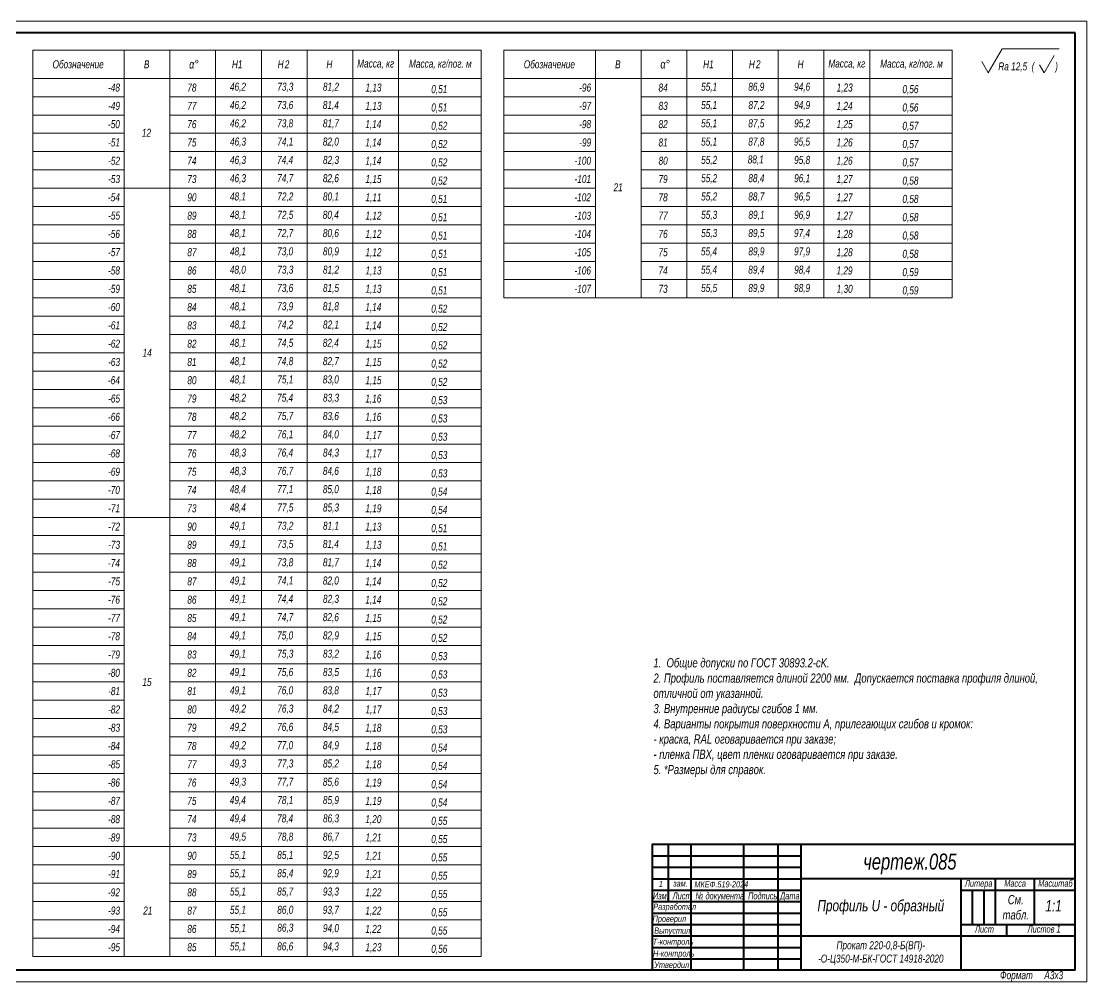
# Model space of a CAD drawing. Header units: millimetres. Extents: x 16758 to 18224, y 1742 to 2162.
# Drawn here: x 17182.5 to 17648.5, y 1741.6 to 2161.6 of the extents above; entities that cross this region are included whole.
import ezdxf

# ---------------------------------------------------------------- set-up
doc = ezdxf.new("R2010")
doc.units = ezdxf.units.MM
for name, color, linetype, lineweight in [('Layer_02', 5, 'Continuous', 13), ('Layer_03', 1, 'Continuous', 15), ('Layer_06', 5, 'Continuous', 13), ('Layer_09', 7, 'Continuous', 35), ('Layer_10', 6, 'Continuous', 13), ('Layer_11', 7, 'Continuous', 40), ('Layer_12', 5, 'Continuous', 18), ('Layer_13', 7, 'Continuous', 18)]:
    doc.layers.add(name, color=color, linetype=linetype, lineweight=lineweight)
doc.layers.add('Layer_04', color=6, linetype='Continuous')
doc.styles.add('Style_01', font='ARIALNI.TTF', dxfattribs={"width": 0.9, "height": 3.5})
doc.styles.add('Style_02', font='arial.ttf')

msp = doc.modelspace()

# ---------------------------------------------------------------- linework, layer by layer
at = {"layer": 'Layer_04', "lineweight": 13}
for p, q in [((17589.73, 2149), (17589.73, 2048.65)), ((17589.73, 2061), (17589.73, 2040.65))]:
    msp.add_line(p, q, dxfattribs=at)
at = {"layer": 'Layer_09', "lineweight": 13, "ltscale": 0.303109}
msp.add_line((17605.52, 2139.13), (17611.59, 2149.63), dxfattribs=at)
at = {"layer": 'Layer_09', "lineweight": 13}
msp.add_line((17611.68, 2149.63), (17636.54, 2149.63), dxfattribs=at)
at = {"layer": 'Layer_09', "lineweight": 13, "ltscale": 0.141451}
msp.add_line((17605.52, 2139.13), (17602.7, 2144.03), dxfattribs=at)
at = {"layer": 'Layer_09', "lineweight": 13, "ltscale": 0.216506}
msp.add_line((17629.98, 2139.13), (17634.31, 2146.63), dxfattribs=at)
at = {"layer": 'Layer_09', "lineweight": 13, "ltscale": 0.101036}
msp.add_line((17629.98, 2139.13), (17627.96, 2142.63), dxfattribs=at)
at = {"layer": 'Layer_10'}
for p, q in [((17187.55, 2149), (17187.55, 1752.7)), ((17187.55, 2149), (17267.55, 2149)), ((17227.55, 2149), (17227.55, 1848.65)), ((17247.55, 2149), (17247.55, 1848.65)), ((17267.55, 2149), (17267.55, 1848.65)), ((17267.55, 2149), (17383.64, 2149)), ((17287.55, 2149), (17287.55, 1848.65)), ((17307.55, 2149), (17307.55, 1848.65)), ((17307.55, 2149), (17327.55, 2149)), ((17327.55, 2149), (17327.55, 1848.65)), ((17327.55, 2149), (17327.55, 1848.65)), ((17347.55, 2149), (17347.55, 1848.65)), ((17383.64, 2149), (17383.64, 1848.65)), ((17393.64, 2149), (17393.64, 2048.65)), ((17393.64, 2149), (17473.64, 2149)), ((17433.64, 2149), (17433.64, 2048.65)), ((17453.64, 2149), (17453.64, 2048.65)), ((17473.64, 2149), (17473.64, 2048.65)), ((17473.64, 2149), (17589.73, 2149)), ((17493.64, 2149), (17493.64, 2048.65)), ((17513.64, 2149), (17513.64, 2048.65)), ((17513.64, 2149), (17533.64, 2149)), ((17533.64, 2149), (17533.64, 2048.65)), ((17533.64, 2149), (17533.64, 2048.65)), ((17553.64, 2149), (17553.64, 2048.65)), ((17187.55, 2136.65), (17267.55, 2136.65)), ((17187.55, 2136.65), (17383.64, 2136.65)), ((17267.55, 2136.65), (17383.64, 2136.65)), ((17393.64, 2136.65), (17473.64, 2136.65)), ((17393.64, 2136.65), (17473.64, 2136.65)), ((17393.64, 2136.65), (17589.73, 2136.65)), ((17393.64, 2136.65), (17433.64, 2136.65)), ((17393.64, 2136.65), (17473.64, 2136.65)), ((17393.64, 2136.65), (17589.73, 2136.65)), ((17453.64, 2136.65), (17473.64, 2136.65)), ((17473.64, 2136.65), (17589.73, 2136.65)), ((17473.64, 2136.65), (17589.73, 2136.65)), ((17473.64, 2136.65), (17589.73, 2136.65)), ((17473.64, 2136.65), (17589.73, 2136.65)), ((17187.55, 2128.65), (17227.55, 2128.65)), ((17247.55, 2128.65), (17267.55, 2128.65)), ((17267.55, 2128.65), (17383.64, 2128.65)), ((17393.64, 2128.65), (17433.64, 2128.65)), ((17453.64, 2128.65), (17589.73, 2128.65)), ((17187.55, 2120.65), (17227.55, 2120.65)), ((17247.55, 2120.65), (17267.55, 2120.65)), ((17267.55, 2120.65), (17383.64, 2120.65)), ((17393.64, 2120.65), (17433.64, 2120.65)), ((17453.64, 2120.65), (17473.64, 2120.65)), ((17473.64, 2120.65), (17589.73, 2120.65)), ((17187.55, 2112.65), (17227.55, 2112.65)), ((17247.55, 2112.65), (17267.55, 2112.65)), ((17267.55, 2112.65), (17383.64, 2112.65)), ((17393.64, 2112.65), (17433.64, 2112.65)), ((17453.64, 2112.65), (17473.64, 2112.65)), ((17473.64, 2112.65), (17589.73, 2112.65)), ((17187.55, 2104.65), (17227.55, 2104.65)), ((17247.55, 2104.65), (17267.55, 2104.65)), ((17267.55, 2104.65), (17383.64, 2104.65)), ((17393.64, 2104.65), (17433.64, 2104.65)), ((17453.64, 2104.65), (17473.64, 2104.65)), ((17473.64, 2104.65), (17589.73, 2104.65)), ((17187.55, 2096.65), (17227.55, 2096.65)), ((17247.55, 2096.65), (17267.55, 2096.65)), ((17267.55, 2096.65), (17383.64, 2096.65)), ((17393.64, 2096.65), (17433.64, 2096.65)), ((17453.64, 2096.65), (17473.64, 2096.65)), ((17473.64, 2096.65), (17589.73, 2096.65)), ((17187.55, 2088.65), (17267.55, 2088.65)), ((17187.55, 2088.65), (17267.55, 2088.65)), ((17267.55, 2088.65), (17383.64, 2088.65)), ((17267.55, 2088.65), (17383.64, 2088.65)), ((17393.64, 2088.65), (17433.64, 2088.65)), ((17453.64, 2088.65), (17473.64, 2088.65)), ((17473.64, 2088.65), (17589.73, 2088.65)), ((17187.55, 2080.65), (17227.55, 2080.65)), ((17247.55, 2080.65), (17267.55, 2080.65)), ((17267.55, 2080.65), (17383.64, 2080.65)), ((17393.64, 2080.65), (17433.64, 2080.65)), ((17453.64, 2080.65), (17473.64, 2080.65)), ((17473.64, 2080.65), (17589.73, 2080.65)), ((17187.55, 2072.65), (17227.55, 2072.65)), ((17247.55, 2072.65), (17267.55, 2072.65)), ((17267.55, 2072.65), (17383.64, 2072.65)), ((17393.64, 2072.65), (17433.64, 2072.65)), ((17453.64, 2072.65), (17473.64, 2072.65)), ((17473.64, 2072.65), (17589.73, 2072.65)), ((17187.55, 2064.65), (17227.55, 2064.65)), ((17247.55, 2064.65), (17267.55, 2064.65)), ((17267.55, 2064.65), (17383.64, 2064.65)), ((17393.64, 2064.65), (17433.64, 2064.65)), ((17453.64, 2064.65), (17473.64, 2064.65)), ((17473.64, 2064.65), (17589.73, 2064.65)), ((17393.64, 2061), (17393.64, 2040.65)), ((17433.64, 2061), (17433.64, 2040.65)), ((17453.64, 2061), (17453.64, 2040.65)), ((17473.64, 2061), (17473.64, 2040.65)), ((17493.64, 2061), (17493.64, 2040.65)), ((17513.64, 2061), (17513.64, 2040.65)), ((17533.64, 2061), (17533.64, 2040.65)), ((17553.64, 2061), (17553.64, 2040.65)), ((17187.55, 2056.65), (17227.55, 2056.65)), ((17247.55, 2056.65), (17267.55, 2056.65)), ((17267.55, 2056.65), (17383.64, 2056.65)), ((17393.64, 2056.65), (17433.64, 2056.65)), ((17453.64, 2056.65), (17473.64, 2056.65)), ((17473.64, 2056.65), (17589.73, 2056.65)), ((17533.64, 2053), (17533.64, 2040.65)), ((17187.55, 2048.65), (17227.55, 2048.65)), ((17247.55, 2048.65), (17267.55, 2048.65)), ((17267.55, 2048.65), (17383.64, 2048.65)), ((17393.64, 2048.65), (17433.64, 2048.65)), ((17453.64, 2048.65), (17473.64, 2048.65)), ((17473.64, 2048.65), (17589.73, 2048.65)), ((17187.55, 2040.65), (17227.55, 2040.65)), ((17247.55, 2040.65), (17267.55, 2040.65)), ((17267.55, 2040.65), (17383.64, 2040.65)), ((17393.64, 2040.65), (17589.73, 2040.65)), ((17187.55, 2032.65), (17227.55, 2032.65)), ((17247.55, 2032.65), (17267.55, 2032.65)), ((17267.55, 2032.65), (17383.64, 2032.65)), ((17187.55, 2024.65), (17227.55, 2024.65)), ((17247.55, 2024.65), (17267.55, 2024.65)), ((17267.55, 2024.65), (17383.64, 2024.65)), ((17187.55, 2016.65), (17227.55, 2016.65)), ((17247.55, 2016.65), (17267.55, 2016.65)), ((17267.55, 2016.65), (17383.64, 2016.65)), ((17187.55, 2008.65), (17227.55, 2008.65)), ((17247.55, 2008.65), (17267.55, 2008.65)), ((17267.55, 2008.65), (17383.64, 2008.65)), ((17187.55, 2000.65), (17227.55, 2000.65)), ((17247.55, 2000.65), (17267.55, 2000.65)), ((17267.55, 2000.65), (17383.64, 2000.65)), ((17187.55, 1992.65), (17227.55, 1992.65)), ((17247.55, 1992.65), (17267.55, 1992.65)), ((17267.55, 1992.65), (17383.64, 1992.65)), ((17187.55, 1984.65), (17227.55, 1984.65)), ((17247.55, 1984.65), (17267.55, 1984.65)), ((17267.55, 1984.65), (17383.64, 1984.65)), ((17187.55, 1976.65), (17227.55, 1976.65)), ((17247.55, 1976.65), (17267.55, 1976.65)), ((17267.55, 1976.65), (17383.64, 1976.65)), ((17187.55, 1968.65), (17227.55, 1968.65)), ((17247.55, 1968.65), (17267.55, 1968.65)), ((17267.55, 1968.65), (17383.64, 1968.65)), ((17187.55, 1960.65), (17227.55, 1960.65)), ((17247.55, 1960.65), (17267.55, 1960.65)), ((17267.55, 1960.65), (17383.64, 1960.65)), ((17187.55, 1952.65), (17227.55, 1952.65)), ((17247.55, 1952.65), (17267.55, 1952.65)), ((17267.55, 1952.65), (17383.64, 1952.65)), ((17187.55, 1944.65), (17267.55, 1944.65)), ((17267.55, 1944.65), (17383.64, 1944.65)), ((17187.55, 1936.7), (17227.55, 1936.7)), ((17247.55, 1936.7), (17383.64, 1936.7)), ((17187.55, 1928.7), (17227.55, 1928.7)), ((17247.55, 1928.7), (17267.55, 1928.7)), ((17267.55, 1928.7), (17383.64, 1928.7)), ((17187.55, 1920.7), (17227.55, 1920.7)), ((17247.55, 1920.7), (17267.55, 1920.7)), ((17267.55, 1920.7), (17383.64, 1920.7)), ((17187.55, 1912.7), (17227.55, 1912.7)), ((17247.55, 1912.7), (17267.55, 1912.7)), ((17267.55, 1912.7), (17383.64, 1912.7)), ((17187.55, 1904.7), (17227.55, 1904.7)), ((17247.55, 1904.7), (17267.55, 1904.7)), ((17267.55, 1904.7), (17383.64, 1904.7)), ((17187.55, 1896.7), (17227.55, 1896.7)), ((17247.55, 1896.7), (17267.55, 1896.7)), ((17267.55, 1896.7), (17383.64, 1896.7)), ((17187.55, 1888.7), (17227.55, 1888.7)), ((17247.55, 1888.7), (17267.55, 1888.7)), ((17267.55, 1888.7), (17383.64, 1888.7)), ((17187.55, 1880.7), (17227.55, 1880.7)), ((17247.55, 1880.7), (17267.55, 1880.7)), ((17267.55, 1880.7), (17383.64, 1880.7)), ((17383.64, 1816.7), (17383.64, 1880.65)), ((17187.55, 1872.7), (17227.55, 1872.7)), ((17227.55, 1808.7), (17227.55, 1872.65)), ((17247.55, 1872.7), (17267.55, 1872.7)), ((17247.55, 1808.7), (17247.55, 1872.65)), ((17267.55, 1872.7), (17383.64, 1872.7)), ((17267.55, 1808.7), (17267.55, 1872.65)), ((17287.55, 1808.7), (17287.55, 1872.65)), ((17307.55, 1808.7), (17307.55, 1872.65)), ((17327.55, 1808.7), (17327.55, 1872.65)), ((17347.55, 1808.7), (17347.55, 1872.65)), ((17187.55, 1864.7), (17227.55, 1864.7)), ((17247.55, 1864.7), (17267.55, 1864.7)), ((17267.55, 1864.7), (17383.64, 1864.7)), ((17187.55, 1856.7), (17227.55, 1856.7)), ((17247.55, 1856.7), (17267.55, 1856.7)), ((17267.55, 1856.7), (17383.64, 1856.7)), ((17187.55, 1848.7), (17227.55, 1848.7)), ((17247.55, 1848.7), (17267.55, 1848.7)), ((17267.55, 1848.7), (17383.64, 1848.7)), ((17187.55, 1840.7), (17227.55, 1840.7)), ((17247.55, 1840.7), (17267.55, 1840.7)), ((17267.55, 1840.7), (17383.64, 1840.7)), ((17187.55, 1832.7), (17227.55, 1832.7)), ((17247.55, 1832.7), (17267.55, 1832.7)), ((17267.55, 1832.7), (17383.64, 1832.7)), ((17187.55, 1824.7), (17227.55, 1824.7)), ((17247.55, 1824.7), (17267.55, 1824.7)), ((17267.55, 1824.7), (17383.64, 1824.7)), ((17187.55, 1816.7), (17227.55, 1816.7)), ((17227.55, 1816.7), (17227.55, 1752.7)), ((17247.55, 1816.7), (17267.55, 1816.7)), ((17247.55, 1816.7), (17247.55, 1752.7)), ((17267.55, 1816.7), (17383.64, 1816.7)), ((17267.55, 1816.7), (17383.64, 1816.7)), ((17267.55, 1816.7), (17267.55, 1752.7)), ((17383.64, 1816.7), (17383.64, 1808.7)), ((17187.55, 1808.7), (17227.55, 1808.7)), ((17187.55, 1808.7), (17227.55, 1808.7)), ((17187.55, 1808.7), (17227.55, 1808.7)), ((17187.55, 1808.7), (17227.55, 1808.7)), ((17247.55, 1808.7), (17267.55, 1808.7)), ((17247.55, 1808.7), (17267.55, 1808.7)), ((17247.55, 1808.7), (17383.64, 1808.7)), ((17267.55, 1808.7), (17383.64, 1808.7)), ((17267.55, 1808.7), (17383.64, 1808.7)), ((17287.55, 1808.7), (17287.55, 1800.7)), ((17287.55, 1800.7), (17287.55, 1808.7)), ((17307.55, 1808.7), (17307.55, 1800.7)), ((17307.55, 1800.7), (17307.55, 1808.7)), ((17327.55, 1808.7), (17327.55, 1800.7)), ((17327.55, 1800.7), (17327.55, 1808.7)), ((17347.55, 1808.7), (17347.55, 1800.7)), ((17347.55, 1800.7), (17347.55, 1808.7)), ((17383.64, 1800.7), (17383.64, 1808.7)), ((17187.55, 1800.7), (17227.55, 1800.7)), ((17227.55, 1800.7), (17383.64, 1800.7)), ((17247.55, 1800.7), (17267.55, 1800.7)), ((17247.55, 1800.7), (17267.55, 1800.7)), ((17287.55, 1800.7), (17287.55, 1752.7)), ((17307.55, 1800.7), (17307.55, 1752.7)), ((17327.55, 1800.7), (17327.55, 1752.7)), ((17347.55, 1800.7), (17347.55, 1752.7)), ((17383.64, 1800.7), (17383.64, 1752.7)), ((17187.55, 1792.7), (17227.55, 1792.7)), ((17247.55, 1792.7), (17267.55, 1792.7)), ((17267.55, 1792.7), (17383.64, 1792.7)), ((17187.55, 1784.7), (17227.55, 1784.7)), ((17247.55, 1784.7), (17267.55, 1784.7)), ((17267.55, 1784.7), (17383.64, 1784.7)), ((17187.55, 1776.7), (17227.55, 1776.7)), ((17247.55, 1776.7), (17267.55, 1776.7)), ((17267.55, 1776.7), (17383.64, 1776.7)), ((17187.55, 1768.7), (17227.55, 1768.7)), ((17247.55, 1768.7), (17267.55, 1768.7)), ((17267.55, 1768.7), (17383.64, 1768.7)), ((17187.55, 1760.7), (17227.55, 1760.7)), ((17247.55, 1760.7), (17267.55, 1760.7)), ((17267.55, 1760.7), (17383.64, 1760.7)), ((17187.55, 1752.7), (17383.64, 1752.7)), ((17247.55, 1752.7), (17267.55, 1752.7)), ((17247.55, 1752.7), (17267.55, 1752.7)), ((17267.55, 1752.7), (17383.64, 1752.7))]:
    msp.add_line(p, q, dxfattribs=at)
at = {"layer": 'Layer_11', "linetype": 'Continuous'}
for p, q in [((17643.54, 2156.63), (16774.42, 2156.63)), ((17643.54, 1746.63), (17643.54, 2156.63)), ((17458.42, 1796.67), (17523.46, 1796.67)), ((17458.42, 1791.66), (17523.46, 1791.66)), ((17458.42, 1786.66), (17523.46, 1786.66)), ((17598.51, 1781.66), (17598.51, 1766.65)), ((17603.52, 1781.66), (17603.52, 1766.65)), ((17458.42, 1771.65), (17523.46, 1771.65)), ((17458.42, 1766.65), (17523.46, 1766.65)), ((17458.42, 1761.64), (17523.46, 1761.64)), ((17458.42, 1756.64), (17523.46, 1756.64)), ((17458.42, 1751.64), (17523.46, 1751.64)), ((17643.54, 1746.63), (16762.54, 1746.63))]:
    msp.add_line(p, q, dxfattribs=at)
for points in [[(17643.54, 1801.67), (17458.42, 1801.67), (17458.42, 1746.63)], [(17465.43, 1801.67), (17465.43, 1776.65)], [(17475.43, 1801.67), (17475.43, 1746.63)], [(17498.45, 1801.67), (17498.45, 1746.63)], [(17513.46, 1801.67), (17513.46, 1746.63)], [(17523.46, 1801.67), (17523.46, 1746.63)], [(17643.54, 1786.66), (17523.46, 1786.66)], [(17643.54, 1786.66), (17523.46, 1786.66)], [(17593.51, 1786.66), (17593.51, 1746.63)], [(17608.52, 1786.66), (17608.52, 1766.65)], [(17625.53, 1786.66), (17625.53, 1766.65)], [(17625.53, 1786.66), (17625.53, 1766.65)], [(17458.42, 1781.66), (17523.46, 1781.66)], [(17593.51, 1781.66), (17643.54, 1781.66)], [(17458.42, 1776.65), (17523.46, 1776.65)], [(17593.51, 1766.65), (17643.54, 1766.65)], [(17613.52, 1766.65), (17613.52, 1761.64)], [(17523.46, 1761.64), (17643.54, 1761.64)]]:
    msp.add_lwpolyline(points, dxfattribs=at)
at = {"layer": 'Layer_13', "linetype": 'Continuous'}
for p, q in [((17648.54, 2161.63), (16757.54, 2161.63)), ((17648.54, 1741.63), (17648.54, 2161.63)), ((16757.54, 1741.63), (17648.54, 1741.63))]:
    msp.add_line(p, q, dxfattribs=at)

# ---------------------------------------------------------------- texts
at = {"layer": 'Layer_02', "style": 'Style_01', "width": 0.9}
for s, height, p in [('Обозначение', 3.5, (17196.23, 2141.08)), ('В', 3.5, (17236.18, 2141.08)), ('α%%D', 3.792, (17256, 2140.96)), ('Н1', 3.5, (17274.67, 2141.07)), ('H', 3.5, (17294.68, 2141.09)), ('2', 3.5, (17297.78, 2141.09)), ('H', 3.5, (17316, 2141.09)), ('Масса', 3.5, (17329.46, 2141.43)), ('кг', 3.5, (17342.1, 2141.43)), ('Обозначение', 3.5, (17402.33, 2141.08)), ('В', 3.5, (17442.27, 2141.08)), ('α%%D', 3.792, (17462.09, 2140.96)), ('Н1', 3.5, (17480.77, 2141.07)), ('H', 3.5, (17500.78, 2141.09)), ('2', 3.5, (17503.87, 2141.09)), ('H', 3.5, (17522.09, 2141.09)), ('Масса', 3.5, (17535.55, 2141.43)), ('кг', 3.5, (17548.19, 2141.43)), (', ', 3.5, (17340.09, 2141.43)), (', ', 3.5, (17546.18, 2141.43)), ('-48', 3.5, (17220.48, 2130.91)), ('78', 3.5, (17255.15, 2130.91)), ('46,2', 3.5, (17273.8, 2131.28)), ('73,3', 3.5, (17294.51, 2131.28)), ('81,2', 3.5, (17314.48, 2131.28)), ('1,13', 3.5, (17333.09, 2130.91)), ('-96', 3.5, (17426.57, 2130.91)), ('84', 3.5, (17461.27, 2130.91)), ('55,1', 3.5, (17479.89, 2131.28)), ('86,9', 3.5, (17500.53, 2131.28)), ('94,6', 3.5, (17520.56, 2131.28)), ('1,23', 3.5, (17539.17, 2130.93)), ('0,51', 3.5, (17361.86, 2130.21)), ('0,56', 3.5, (17567.95, 2130.21)), ('-49', 3.5, (17220.5, 2122.91)), ('77', 3.5, (17255.15, 2122.91)), ('46,2', 3.5, (17273.8, 2123.28)), ('73,6', 3.5, (17294.46, 2123.28)), ('81,4', 3.5, (17314.41, 2123.28)), ('1,13', 3.5, (17333.09, 2122.91)), ('0,51', 3.5, (17361.86, 2122.21)), ('-97', 3.5, (17426.59, 2122.91)), ('83', 3.5, (17461.27, 2122.91)), ('55,1', 3.5, (17479.89, 2123.28)), ('87,2', 3.5, (17500.61, 2123.28)), ('94,9', 3.5, (17520.57, 2123.28)), ('1,24', 3.5, (17539.13, 2122.91)), ('0,56', 3.5, (17567.95, 2122.21)), ('-50', 3.5, (17220.46, 2114.91)), ('76', 3.5, (17255.15, 2114.91)), ('46,2', 3.5, (17273.8, 2115.28)), ('73,8', 3.5, (17294.46, 2115.28)), ('81,7', 3.5, (17314.46, 2115.28)), ('1,14', 3.5, (17333.01, 2114.91)), ('0,52', 3.5, (17361.86, 2114.21)), ('-98', 3.5, (17426.55, 2114.91)), ('82', 3.5, (17461.27, 2114.91)), ('55,1', 3.5, (17479.89, 2115.28)), ('87,5', 3.5, (17500.55, 2115.28)), ('95,2', 3.5, (17520.58, 2115.28)), ('1,25', 3.5, (17539.13, 2114.91)), ('0,57', 3.5, (17567.95, 2114.21)), ('12', 3.5, (17235.29, 2111.13)), ('-51', 3.5, (17220.51, 2106.93)), ('75', 3.5, (17255.15, 2106.91)), ('46,3', 3.5, (17273.82, 2107.28)), ('74,1', 3.5, (17294.5, 2107.29)), ('82,0', 3.5, (17314.42, 2107.28)), ('1,14', 3.5, (17333.01, 2106.91)), ('0,52', 3.5, (17361.86, 2106.21)), ('-99', 3.5, (17426.6, 2106.91)), ('81', 3.5, (17461.27, 2106.91)), ('55,1', 3.5, (17479.89, 2107.28)), ('87,8', 3.5, (17500.53, 2107.28)), ('95,5', 3.5, (17520.53, 2107.28)), ('1,26', 3.5, (17539.14, 2106.91)), ('0,57', 3.5, (17567.95, 2106.21)), ('-52', 3.5, (17220.51, 2098.91)), ('74', 3.5, (17255.15, 2098.91)), ('46,3', 3.5, (17273.82, 2099.28)), ('74,4', 3.5, (17294.43, 2099.29)), ('82,3', 3.5, (17314.49, 2099.28)), ('1,14', 3.5, (17333.01, 2098.91)), ('0,52', 3.5, (17361.86, 2098.21)), ('-100', 3.5, (17424.53, 2098.91)), ('80', 3.5, (17461.27, 2098.91)), ('55,2', 3.5, (17479.9, 2099.28)), ('88,1', 3.5, (17500.28, 2099.48)), ('95,8', 3.5, (17520.57, 2099.28)), ('1,26', 3.5, (17539.14, 2098.91)), ('0,57', 3.5, (17567.95, 2098.21)), ('-53', 3.5, (17220.52, 2090.91)), ('73', 3.5, (17255.15, 2090.91)), ('46,3', 3.5, (17273.82, 2091.28)), ('74,7', 3.5, (17294.47, 2091.29)), ('82,6', 3.5, (17314.44, 2091.28)), ('1,15', 3.5, (17333.08, 2090.93)), ('0,52', 3.5, (17361.86, 2090.21)), ('-101', 3.5, (17424.54, 2090.91)), ('79', 3.5, (17461.25, 2090.91)), ('55,2', 3.5, (17479.9, 2091.28)), ('88,4', 3.5, (17500.55, 2091.28)), ('96,1', 3.5, (17520.58, 2091.28)), ('1,27', 3.5, (17539.13, 2090.91)), ('0,58', 3.5, (17567.95, 2090.21)), ('21', 3.5, (17441.6, 2087.29)), ('-54', 3.5, (17220.45, 2082.93)), ('90', 3.5, (17255.17, 2082.91)), ('48,1', 3.5, (17273.8, 2083.28)), ('72,2', 3.5, (17294.5, 2083.28)), ('80,1', 3.5, (17314.48, 2083.28)), ('1,11', 3.5, (17333.07, 2082.91)), ('0,51', 3.5, (17361.86, 2082.21)), ('-102', 3.5, (17424.46, 2082.91)), ('78', 3.5, (17461.25, 2082.91)), ('55,2', 3.5, (17479.9, 2083.28)), ('88,7', 3.5, (17500.53, 2083.28)), ('96,5', 3.5, (17520.56, 2083.28)), ('1,27', 3.5, (17539.13, 2082.91)), ('0,58', 3.5, (17567.95, 2082.21)), ('-55', 3.5, (17220.52, 2074.93)), ('89', 3.5, (17255.17, 2074.91)), ('48,1', 3.5, (17273.8, 2075.28)), ('72,5', 3.5, (17294.51, 2075.28)), ('80,4', 3.5, (17314.41, 2075.28)), ('1,12', 3.5, (17333.07, 2074.9)), ('-103', 3.5, (17424.53, 2074.91)), ('77', 3.5, (17461.25, 2074.91)), ('55,3', 3.5, (17479.91, 2075.28)), ('89,1', 3.5, (17500.61, 2075.28)), ('96,9', 3.5, (17520.57, 2075.28)), ('1,27', 3.5, (17539.13, 2074.91)), ('0,51', 3.5, (17361.86, 2074.21)), ('0,58', 3.5, (17567.95, 2074.21)), ('-56', 3.5, (17220.47, 2066.91)), ('88', 3.5, (17255.17, 2066.91)), ('48,1', 3.5, (17273.8, 2067.28)), ('72,7', 3.5, (17294.47, 2067.28)), ('80,6', 3.5, (17314.44, 2067.28)), ('1,12', 3.5, (17333.07, 2066.9)), ('0,51', 3.5, (17361.86, 2066.21)), ('-104', 3.5, (17424.49, 2066.91)), ('76', 3.5, (17461.25, 2066.91)), ('55,3', 3.5, (17479.91, 2067.28)), ('89,5', 3.5, (17500.57, 2067.29)), ('97,4', 3.5, (17520.53, 2067.28)), ('1,28', 3.5, (17539.16, 2066.91)), ('0,58', 3.5, (17567.95, 2066.21)), ('-57', 3.5, (17220.49, 2058.93)), ('87', 3.5, (17255.17, 2058.91)), ('48,1', 3.5, (17273.8, 2059.28)), ('73,0', 3.5, (17294.44, 2059.28)), ('80,9', 3.5, (17314.47, 2059.28)), ('1,12', 3.5, (17333.07, 2058.9)), ('0,51', 3.5, (17361.86, 2058.21)), ('-105', 3.5, (17424.5, 2058.91)), ('75', 3.5, (17461.25, 2058.91)), ('55,4', 3.5, (17479.82, 2059.28)), ('89,9', 3.5, (17500.59, 2059.28)), ('97,9', 3.5, (17520.56, 2059.28)), ('1,28', 3.5, (17539.16, 2058.91)), ('0,58', 3.5, (17567.95, 2058.21)), ('-58', 3.5, (17220.48, 2050.91)), ('86', 3.5, (17255.17, 2050.91)), ('48,0', 3.5, (17273.75, 2051.28)), ('73,3', 3.5, (17294.51, 2051.28)), ('81,2', 3.5, (17314.48, 2051.28)), ('1,13', 3.5, (17333.09, 2050.91)), ('0,51', 3.5, (17361.86, 2050.21)), ('-106', 3.5, (17424.49, 2050.91)), ('74', 3.5, (17461.25, 2050.91)), ('55,4', 3.5, (17479.82, 2051.28)), ('89,4', 3.5, (17500.52, 2051.28)), ('98,4', 3.5, (17520.59, 2051.28)), ('1,29', 3.5, (17539.12, 2050.91)), ('0,59', 3.5, (17567.95, 2050.21)), ('-59', 3.5, (17220.5, 2042.91)), ('85', 3.5, (17255.17, 2042.91)), ('48,1', 3.5, (17273.8, 2043.28)), ('73,6', 3.5, (17294.46, 2043.28)), ('81,5', 3.5, (17314.49, 2043.28)), ('1,13', 3.5, (17333.09, 2042.91)), ('0,51', 3.5, (17361.86, 2042.21)), ('-107', 3.5, (17424.51, 2042.91)), ('73', 3.5, (17461.25, 2042.91)), ('55,5', 3.5, (17479.9, 2043.28)), ('89,9', 3.5, (17500.55, 2043.28)), ('98,9', 3.5, (17520.55, 2043.28)), ('1,30', 3.5, (17539.16, 2042.9)), ('0,59', 3.5, (17567.95, 2042.21)), ('-60', 3.5, (17220.46, 2034.91)), ('84', 3.5, (17255.17, 2034.91)), ('48,1', 3.5, (17273.8, 2035.28)), ('73,9', 3.5, (17294.49, 2035.28)), ('81,8', 3.5, (17314.44, 2035.28)), ('1,14', 3.5, (17333.01, 2034.91)), ('0,52', 3.5, (17361.86, 2034.21)), ('-61', 3.5, (17220.51, 2026.91)), ('83', 3.5, (17255.17, 2026.91)), ('48,1', 3.5, (17273.8, 2027.28)), ('74,2', 3.5, (17294.5, 2027.28)), ('82,1', 3.5, (17314.48, 2027.28)), ('1,14', 3.5, (17333.01, 2026.91)), ('0,52', 3.5, (17361.86, 2026.21)), ('-62', 3.5, (17220.51, 2018.91)), ('82', 3.5, (17255.17, 2018.91)), ('48,1', 3.5, (17273.8, 2019.28)), ('74,5', 3.5, (17294.51, 2019.29)), ('82,4', 3.5, (17314.41, 2019.28)), ('14', 3.5, (17235.58, 2014.91)), ('1,15', 3.5, (17333.08, 2018.93)), ('0,52', 3.5, (17361.86, 2018.21)), ('-63', 3.5, (17220.52, 2010.91)), ('81', 3.5, (17255.17, 2010.91)), ('48,1', 3.5, (17273.8, 2011.28)), ('74,8', 3.5, (17294.46, 2011.28)), ('82,7', 3.5, (17314.46, 2011.28)), ('1,15', 3.5, (17333.08, 2010.93)), ('0,52', 3.5, (17361.86, 2010.21)), ('-64', 3.5, (17220.45, 2002.91)), ('80', 3.5, (17255.17, 2002.91)), ('48,1', 3.5, (17273.8, 2003.28)), ('75,1', 3.5, (17294.5, 2003.29)), ('83,0', 3.5, (17314.42, 2003.28)), ('1,15', 3.5, (17333.08, 2002.93)), ('0,52', 3.5, (17361.86, 2002.21)), ('-65', 3.5, (17220.52, 1994.91)), ('79', 3.5, (17255.15, 1994.91)), ('48,2', 3.5, (17273.8, 1995.28)), ('75,4', 3.5, (17294.43, 1995.29)), ('83,3', 3.5, (17314.49, 1995.28)), ('1,16', 3.5, (17333.03, 1994.91)), ('0,53', 3.5, (17361.86, 1994.21)), ('-66', 3.5, (17220.47, 1986.91)), ('78', 3.5, (17255.15, 1986.91)), ('48,2', 3.5, (17273.8, 1987.28)), ('75,7', 3.5, (17294.47, 1987.29)), ('83,6', 3.5, (17314.44, 1987.28)), ('1,16', 3.5, (17333.03, 1986.91)), ('0,53', 3.5, (17361.86, 1986.21)), ('-67', 3.5, (17220.49, 1978.91)), ('77', 3.5, (17255.15, 1978.91)), ('48,2', 3.5, (17273.8, 1979.28)), ('76,1', 3.5, (17294.5, 1979.28)), ('84,0', 3.5, (17314.42, 1979.28)), ('1,17', 3.5, (17333.05, 1978.91)), ('0,53', 3.5, (17361.86, 1978.21)), ('-68', 3.5, (17220.48, 1970.91)), ('76', 3.5, (17255.15, 1970.91)), ('48,3', 3.5, (17273.82, 1971.28)), ('76,4', 3.5, (17294.43, 1971.28)), ('84,3', 3.5, (17314.49, 1971.28)), ('1,17', 3.5, (17333.05, 1970.91)), ('0,53', 3.5, (17361.86, 1970.21)), ('48,3', 3.5, (17273.82, 1963.28)), ('76,7', 3.5, (17294.47, 1963.28)), ('84,6', 3.5, (17314.44, 1963.28)), ('-69', 3.5, (17220.5, 1962.91)), ('75', 3.5, (17255.15, 1962.91)), ('1,18', 3.5, (17333.04, 1962.91)), ('0,53', 3.5, (17361.86, 1962.21)), ('-70', 3.5, (17220.46, 1954.91)), ('74', 3.5, (17255.15, 1954.91)), ('48,4', 3.5, (17273.73, 1955.28)), ('77,1', 3.5, (17294.5, 1955.29)), ('85,0', 3.5, (17314.42, 1955.28)), ('1,18', 3.5, (17333.04, 1954.91)), ('0,54', 3.5, (17361.86, 1954.21)), ('-71', 3.5, (17220.51, 1946.91)), ('73', 3.5, (17255.15, 1946.91)), ('48,4', 3.5, (17273.73, 1947.28)), ('77,5', 3.5, (17294.51, 1947.29)), ('85,3', 3.5, (17314.49, 1947.28)), ('1,19', 3.5, (17333.06, 1946.91)), ('0,54', 3.5, (17361.86, 1946.21)), ('-72', 3.5, (17220.51, 1938.91)), ('90', 3.5, (17255.15, 1938.91)), ('49,1', 3.5, (17273.73, 1939.28)), ('73,2', 3.5, (17294.51, 1939.29)), ('81,1', 3.5, (17314.49, 1939.28)), ('1,13', 3.5, (17333.06, 1938.91)), ('0,51', 3.5, (17361.86, 1938.21)), ('-73', 3.5, (17220.52, 1930.96)), ('89', 3.5, (17255.17, 1930.96)), ('49,1', 3.5, (17273.8, 1931.32)), ('73,5', 3.5, (17294.51, 1931.32)), ('81,4', 3.5, (17314.41, 1931.32)), ('1,13', 3.5, (17333.09, 1930.96)), ('0,51', 3.5, (17361.86, 1930.25)), ('-74', 3.5, (17220.45, 1922.96)), ('88', 3.5, (17255.17, 1922.96)), ('49,1', 3.5, (17273.8, 1923.32)), ('73,8', 3.5, (17294.46, 1923.32)), ('81,7', 3.5, (17314.46, 1923.32)), ('1,14', 3.5, (17333.01, 1922.96)), ('0,52', 3.5, (17361.86, 1922.25)), ('-75', 3.5, (17220.52, 1914.98)), ('87', 3.5, (17255.17, 1914.96)), ('49,1', 3.5, (17273.8, 1915.32)), ('74,1', 3.5, (17294.5, 1915.34)), ('82,0', 3.5, (17314.42, 1915.32)), ('1,14', 3.5, (17333.01, 1914.96)), ('0,52', 3.5, (17361.86, 1914.25)), ('49,1', 3.5, (17273.8, 1907.32)), ('74,4', 3.5, (17294.43, 1907.34)), ('82,3', 3.5, (17314.49, 1907.32)), ('-76', 3.5, (17220.47, 1906.96)), ('86', 3.5, (17255.17, 1906.96)), ('1,14', 3.5, (17333.01, 1906.96)), ('0,52', 3.5, (17361.86, 1906.25)), ('-77', 3.5, (17220.49, 1898.96)), ('85', 3.5, (17255.17, 1898.96)), ('49,1', 3.5, (17273.8, 1899.32)), ('74,7', 3.5, (17294.47, 1899.34)), ('82,6', 3.5, (17314.44, 1899.32)), ('1,15', 3.5, (17333.08, 1898.97)), ('0,52', 3.5, (17361.86, 1898.25)), ('-78', 3.5, (17220.48, 1890.96)), ('84', 3.5, (17255.17, 1890.96)), ('49,1', 3.5, (17273.8, 1891.32)), ('75,0', 3.5, (17294.44, 1891.32)), ('82,9', 3.5, (17314.47, 1891.32)), ('1,15', 3.5, (17333.08, 1890.97)), ('0,52', 3.5, (17361.86, 1890.25)), ('-79', 3.5, (17220.5, 1882.96)), ('83', 3.5, (17255.17, 1882.96)), ('49,1', 3.5, (17273.8, 1883.32)), ('75,3', 3.5, (17294.51, 1883.32)), ('83,2', 3.5, (17314.48, 1883.32)), ('1,16', 3.5, (17333.03, 1882.96)), ('0,53', 3.5, (17361.86, 1882.25)), ('-80', 3.5, (17220.46, 1874.96)), ('82', 3.5, (17255.17, 1874.96)), ('49,1', 3.5, (17273.8, 1875.32)), ('75,6', 3.5, (17294.46, 1875.33)), ('83,5', 3.5, (17314.49, 1875.32)), ('1,16', 3.5, (17333.03, 1874.96)), ('15', 3.5, (17235.51, 1870.96)), ('0,53', 3.5, (17361.86, 1874.25)), ('-81', 3.5, (17220.51, 1866.96)), ('81', 3.5, (17255.17, 1866.96)), ('49,1', 3.5, (17273.8, 1867.32)), ('76,0', 3.5, (17294.44, 1867.32)), ('83,8', 3.5, (17314.44, 1867.32)), ('1,17', 3.5, (17333.05, 1866.96)), ('0,53', 3.5, (17361.86, 1866.25)), ('-82', 3.5, (17220.51, 1858.96)), ('80', 3.5, (17255.17, 1858.96)), ('49,2', 3.5, (17273.8, 1859.32)), ('76,3', 3.5, (17294.51, 1859.32)), ('84,2', 3.5, (17314.48, 1859.32)), ('1,17', 3.5, (17333.05, 1858.96)), ('0,53', 3.5, (17361.86, 1858.25)), ('49,2', 3.5, (17273.8, 1851.32)), ('76,6', 3.5, (17294.46, 1851.33)), ('84,5', 3.5, (17314.49, 1851.32)), ('-83', 3.5, (17220.52, 1850.96)), ('79', 3.5, (17255.15, 1850.96)), ('1,18', 3.5, (17333.04, 1850.96)), ('0,53', 3.5, (17361.86, 1850.25)), ('-84', 3.5, (17220.45, 1842.96)), ('78', 3.5, (17255.15, 1842.96)), ('49,2', 3.5, (17273.8, 1843.32)), ('77,0', 3.5, (17294.44, 1843.32)), ('84,9', 3.5, (17314.47, 1843.32)), ('1,18', 3.5, (17333.04, 1842.96)), ('0,54', 3.5, (17361.86, 1842.25)), ('-85', 3.5, (17220.52, 1834.96)), ('77', 3.5, (17255.15, 1834.96)), ('49,3', 3.5, (17273.82, 1835.32)), ('77,3', 3.5, (17294.51, 1835.32)), ('85,2', 3.5, (17314.48, 1835.32)), ('1,18', 3.5, (17333.04, 1834.96)), ('0,54', 3.5, (17361.86, 1834.25)), ('-86', 3.5, (17220.47, 1826.96)), ('76', 3.5, (17255.15, 1826.96)), ('49,3', 3.5, (17273.82, 1827.32)), ('77,7', 3.5, (17294.47, 1827.34)), ('85,6', 3.5, (17314.44, 1827.32)), ('1,19', 3.5, (17333.06, 1826.96)), ('0,54', 3.5, (17361.86, 1826.25)), ('-87', 3.5, (17220.49, 1818.96)), ('75', 3.5, (17255.15, 1818.96)), ('49,4', 3.5, (17273.73, 1819.32)), ('78,1', 3.5, (17294.5, 1819.32)), ('85,9', 3.5, (17314.47, 1819.32)), ('1,19', 3.5, (17333.06, 1818.96)), ('0,54', 3.5, (17361.86, 1818.25)), ('-88', 3.5, (17220.48, 1810.96)), ('74', 3.5, (17255.15, 1810.96)), ('49,4', 3.5, (17273.73, 1811.32)), ('78,4', 3.5, (17294.43, 1811.32)), ('86,3', 3.5, (17314.49, 1811.32)), ('1,20', 3.5, (17333.02, 1810.96)), ('0,55', 3.5, (17361.86, 1810.25)), ('-89', 3.5, (17220.5, 1802.96)), ('73', 3.5, (17255.15, 1802.96)), ('49,5', 3.5, (17273.81, 1803.32)), ('78,8', 3.5, (17294.46, 1803.32)), ('86,7', 3.5, (17314.46, 1803.32)), ('1,21', 3.5, (17333.07, 1802.95)), ('0,55', 3.5, (17361.86, 1802.25)), ('55,1', 3.5, (17273.8, 1795.32)), ('85,1', 3.5, (17294.5, 1795.32)), ('92,5', 3.5, (17314.48, 1795.32)), ('-90', 3.5, (17220.51, 1794.94)), ('90', 3.5, (17255.17, 1794.96)), ('1,21', 3.5, (17333.09, 1794.96)), ('0,55', 3.5, (17361.86, 1794.25)), ('-91', 3.5, (17220.52, 1786.96)), ('89', 3.5, (17255.17, 1786.96)), ('55,1', 3.5, (17273.8, 1787.32)), ('85,4', 3.5, (17294.51, 1787.32)), ('92,9', 3.5, (17314.41, 1787.32)), ('1,21', 3.5, (17333.09, 1786.96)), ('0,55', 3.5, (17361.86, 1786.25)), ('-92', 3.5, (17220.45, 1778.96)), ('88', 3.5, (17255.17, 1778.96)), ('55,1', 3.5, (17273.8, 1779.32)), ('85,7', 3.5, (17294.46, 1779.32)), ('93,3', 3.5, (17314.46, 1779.32)), ('1,22', 3.5, (17333.01, 1778.96)), ('0,55', 3.5, (17361.86, 1778.25)), ('-93', 3.5, (17220.52, 1770.98)), ('21', 3.5, (17235.86, 1770.97)), ('87', 3.5, (17255.17, 1770.96)), ('55,1', 3.5, (17273.8, 1771.32)), ('86,0', 3.5, (17294.5, 1771.34)), ('93,7', 3.5, (17314.42, 1771.32)), ('1,22', 3.5, (17333.01, 1770.96)), ('0,55', 3.5, (17361.86, 1770.25)), ('-94', 3.5, (17220.47, 1762.96)), ('86', 3.5, (17255.17, 1762.96)), ('55,1', 3.5, (17273.8, 1763.32)), ('94,0', 3.5, (17314.49, 1763.32)), ('1,22', 3.5, (17333.01, 1762.96)), ('0,55', 3.5, (17361.86, 1762.25)), ('-95', 3.5, (17220.49, 1754.96)), ('85', 3.5, (17255.17, 1754.96)), ('55,1', 3.5, (17273.8, 1755.32)), ('86,6', 3.5, (17294.47, 1755.34)), ('94,3', 3.5, (17314.44, 1755.32)), ('1,23', 3.5, (17333.08, 1754.97)), ('0,56', 3.5, (17361.86, 1754.25))]:
    msp.add_text(s, height=height, dxfattribs=at).set_placement(p)
at = {"layer": 'Layer_02', "linetype": 'Continuous', "style": 'Style_01', "width": 0.9}
for s, height, p in [('чертеж.085', 7, (17550.83, 1790.65)), ('1:1', 5, (17630.47, 1772.35))]:
    msp.add_text(s, height=height, dxfattribs=at).set_placement(p)
at = {"layer": 'Layer_02', "style": 'Style_01'}
for s, insert, char_height, width, attachment_point in [('\\pxql;1.  Общие допуски по ГОСТ 30893.2-cK.\\P2. Профиль поставляется длиной 2200 мм.  Допускается поставка профиля длиной, ^Jотличной от указанной.\\P\\pb0.5;3. Внутренние радиусы сгибов 1 мм.\\P\\pb0.25;4. Варианты покрытия поверхности А, прилегающих сгибов и кромок:\\P- краска, RAL оговаривается при заказе;\\P\\pb0.5;- пленка ПВХ, цвет пленки оговаривается при заказе.\\P5. *Размеры для справок.', (17550.96, 1883.08), 4, 183.8299, 2), ('86,3', (17294.51, 1767.01), 3.5, 7.1294, 1)]:
    msp.add_mtext(s, dxfattribs=dict(at, insert=insert, char_height=char_height, width=width, attachment_point=attachment_point))
at = {"layer": 'Layer_03', "insert": (17332.19, 2042.01), "char_height": 3.5, "width": 37, "attachment_point": 5, "style": 'Style_01'}
msp.add_mtext('{\\fCalibri|b0|i0|c204;\\c0;^J', dxfattribs=at)
at = {"layer": 'Layer_06', "linetype": 'Continuous', "style": 'Style_01', "width": 0.9}
for s, height, p in [('Rа 12,5  (         )', 3.5, (17609.88, 2140.19)), ('Проверил', 2.7, (17458.7, 1767.81)), ('Т-контроль', 2.7, (17458.73, 1757.8))]:
    msp.add_text(s, height=height, dxfattribs=at).set_placement(p)
at = {"layer": 'Layer_06', "style": 'Style_01'}
for s, insert, char_height, width, attachment_point in [('Масса, кг/пог. м', (17365.83, 2142.77), 3.5, 35.6082, 5), ('Масса, кг/пог. м', (17571.93, 2142.77), 3.5, 35.6082, 5), ('1', (17461.39, 1785.7), 2.7, 7.0047, 1), ('зам.', (17467.71, 1785.95), 2.7, 21.4145, 1), ('МКЕФ.519-2024', (17476.96, 1785.56), 2.7, 23.0153, 1)]:
    msp.add_mtext(s, dxfattribs=dict(at, insert=insert, char_height=char_height, width=width, attachment_point=attachment_point))
at = {"layer": 'Layer_06', "linetype": 'Continuous', "attachment_point": 5, "style": 'Style_01'}
for s, insert, char_height, width in [('Профиль U - образный', (17558.49, 1774.15), 5, 70.0467), ('См.\\Pтабл.', (17617.53, 1774.15), 4, 18.012), ('Прокат 220-0,8-Б(ВП)-\\P-О-Ц350-М-БК-ГОСТ 14918-2020', (17558.49, 1754.14), 3.5, 70.0467)]:
    msp.add_mtext(s, dxfattribs=dict(at, insert=insert, char_height=char_height, width=width))
at = {"layer": 'Layer_11', "linetype": 'Continuous', "style": 'Style_01', "width": 0.9}
for s, height, p in [('Литера', 3, (17595.28, 1783.14)), ('Масса', 3, (17612.49, 1783.14)), ('Масштаб', 3, (17627.34, 1783.14)), ('Изм.', 3, (17458.84, 1777.65)), ('Лист', 3, (17467.43, 1777.65)), ('№ документа', 2.9999, (17477.43, 1777.65)), ('Подпись', 3, (17500.45, 1777.65)), ('Дата', 3, (17514.43, 1777.65)), ('Разработал', 2.7, (17458.99, 1773.09)), ('Выпустил', 2.7, (17459.42, 1762.64)), ('Лист ', 3, (17599.68, 1763.13)), ('Листов 1', 3, (17622.69, 1763.13)), ('Н-контроль', 2.7, (17458.88, 1752.64)), ('Утвердил', 2.7, (17459.42, 1747.63))]:
    msp.add_text(s, height=height, dxfattribs=at).set_placement(p)
at = {"layer": 'Layer_12', "linetype": 'Continuous', "insert": (17610.64, 1746.24), "char_height": 3.5, "attachment_point": 1, "style": 'Style_02'}
msp.add_mtext('\\A1;{\\W0.900000x;\\pql;\\fArial Narrow|b0|i1|c204|p34;Формат     А3х3}', dxfattribs=at)

doc.saveas('drawing.dxf')
